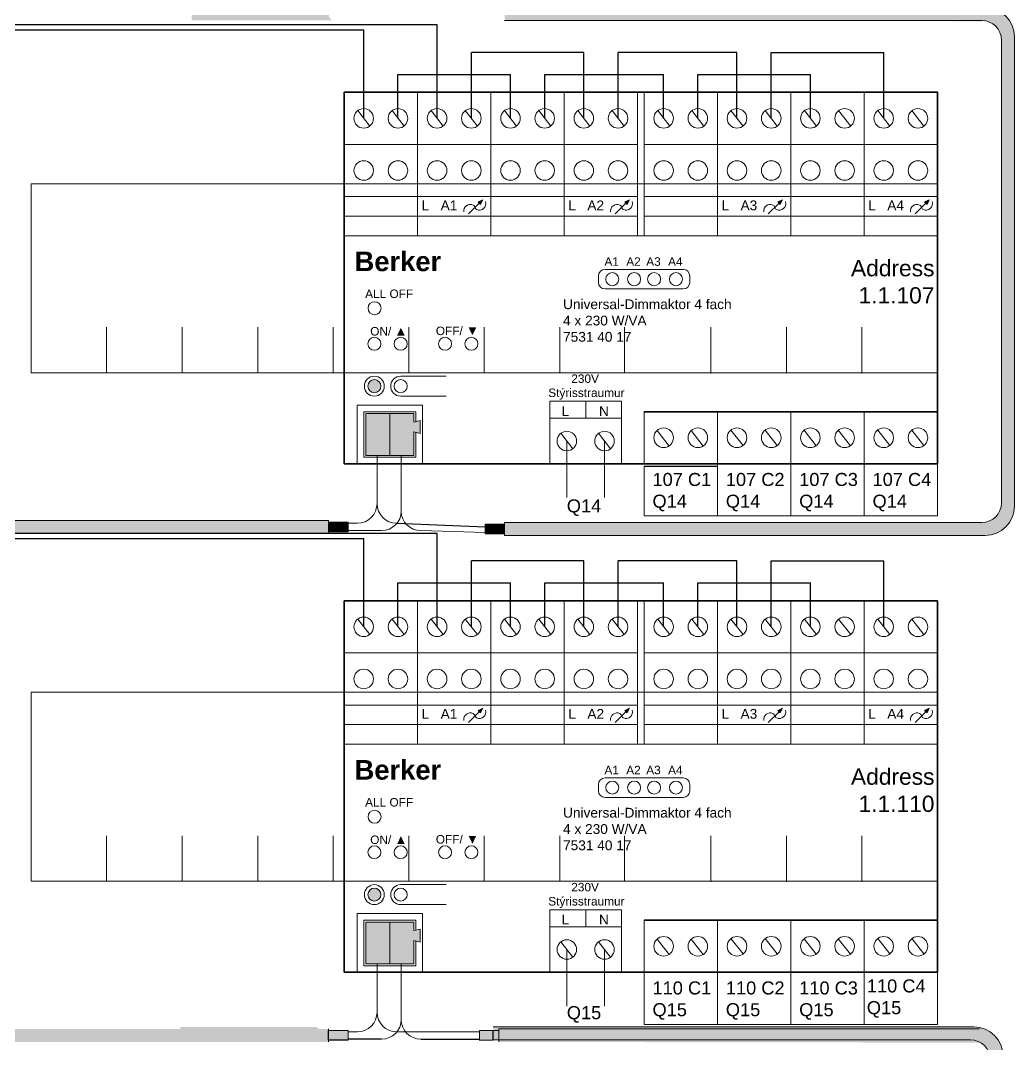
# Model space of a CAD drawing. Header units: millimetres. Extents: x 122681 to 489967, y 7796 to 82317.
# Drawn here: x 246234 to 247138, y 44428 to 45360 of the extents above; entities that cross this region are included whole.
import ezdxf

# ---------------------------------------------------------------- set-up
doc = ezdxf.new("R2010")
doc.units = ezdxf.units.MM
doc.linetypes.add('DASHED', pattern=[19.05, 12.7, -6.35])
for name, color, linetype, lineweight in [('R-635 Töfluteikning', 7, 'Continuous', 15), ('R-635 Töfluteikning dinskinna', 32, 'Continuous', 15), ('R-635 Töfluteikning þunt', 251, 'Continuous', 20), ('R-635 Töfluteikning þykkt', 7, 'Continuous', 35), ('Skygging (Hatch)', 254, 'DASHED', 20), ('Texti', 3, 'Continuous', 20)]:
    doc.layers.add(name, color=color, linetype=linetype, lineweight=lineweight)
doc.layers.add('TAKN', color=7, linetype='Continuous')
doc.styles.get("Standard").update_dxf_attribs({"font": 'arial.ttf'})

# ---------------------------------------------------------------- blocks, each defined once
blk = doc.blocks.new('Dinskinna')
at = {"layer": 'R-635 Töfluteikning dinskinna'}
for p, q in [((122058.8, 80229.08), (121919.8, 80229.08)), ((121919.8, 80200.08), (121919.8, 80229.08)), ((122058.8, 80200.08), (122058.8, 80229.08)), ((121931.38, 80200.08), (121931.38, 80207.08)), ((121942.97, 80200.08), (121942.97, 80207.08)), ((121954.55, 80200.08), (121954.55, 80207.08)), ((121966.13, 80200.08), (121966.13, 80207.08)), ((121977.72, 80200.08), (121977.72, 80207.08)), ((121989.3, 80200.08), (121989.3, 80207.08)), ((122000.88, 80200.08), (122000.88, 80207.08)), ((122010.79, 80200.08), (122010.79, 80207.08)), ((122024.05, 80200.08), (122024.05, 80207.08)), ((122035.63, 80200.08), (122035.63, 80207.08)), ((122047.22, 80200.08), (122047.22, 80207.08)), ((121919.8, 80200.08), (122058.8, 80200.08))]:
    blk.add_line(p, q, dxfattribs=at)
for p in [(122024.05, 80200.08), (122035.63, 80200.08), (122047.22, 80200.08)]:
    blk.add_point(p, dxfattribs=at)

msp = doc.modelspace()

# ---------------------------------------------------------------- hatches: boundary and pattern name
at = {"true_color": 0xc7c8ca}
h = msp.add_hatch(dxfattribs=at)
h.set_pattern_fill('ANSI31', color=9)
h.set_pattern_definition([(45, (183131.40404, 33207.39969), (-0.08838834765, 0.08838834765), [])])
h.paths.add_polyline_path([(246531.9, 44903.64), (246514.11, 44903.64), (246514.11, 44899.19), (246514.11, 44894.74), (246531.9, 44894.74)])
h.paths.add_polyline_path([(246674.19, 44901.79), (246656.4, 44901.79), (246656.4, 44892.89), (246674.19, 44892.89), (246674.19, 44897.34)])
h = msp.add_hatch(color=9, dxfattribs=at)
h.dxf.hatch_style = 1
h.paths.add_polyline_path([(246663.83, 44441.15), (246651.22, 44441.15), (246651.22, 44432.26), (246663.83, 44432.63)])
h.paths.add_polyline_path([(246531.9, 44441.15), (246514.11, 44441.15), (246514.11, 44432.26), (246531.9, 44432.26)])
at = {"layer": 'R-635 Töfluteikning'}
h = msp.add_hatch(color=3, dxfattribs=at)
h.dxf.hatch_style = 1
h.paths.add_polyline_path([(246517.04, 45359.83), (246513.98, 45363.91), (246517.72, 45367.65), (246513.68, 45371.68), (246389.54, 45371.68), (246389.54, 45365.76), (246389.54, 45359.83)])
h.paths.add_polyline_path([(247125.97, 45342.04), (247125.97, 44921.06, -0.414214), (247108.18, 44903.27), (246674.19, 44903.27), (246674.19, 44897.34), (246674.19, 44891.41), (247111.15, 44891.41, 0.414214), (247137.83, 44918.09), (247137.83, 45345, 0.414214), (247111.15, 45371.68), (247081.74, 45371.68), (247085.78, 45367.65), (247082.04, 45363.91), (247085.1, 45359.83), (247108.18, 45359.83, -0.414214)])
h = msp.add_hatch(color=3, dxfattribs=at)
h.dxf.hatch_style = 1
h.paths.add_polyline_path([(246674.21, 45371.69), (246674.21, 45365.76), (246674.21, 45359.83), (247121.69, 45359.14), (247113.78, 45365.82), (247111.15, 45371.68)])
h = msp.add_hatch(color=256, dxfattribs=at)
h.dxf.hatch_style = 1
h.paths.add_polyline_path([(246654.22, 45196.82), (246649.98, 45194.73), (246652.14, 45192.57)])
h = msp.add_hatch(color=256, dxfattribs=at)
h.dxf.hatch_style = 1
h.paths.add_polyline_path([(246787.63, 45196.82), (246783.39, 45194.73), (246785.55, 45192.57)])
h = msp.add_hatch(color=256, dxfattribs=at)
h.dxf.hatch_style = 1
h.paths.add_polyline_path([(246926.93, 45196.82), (246922.68, 45194.73), (246924.84, 45192.57)])
h = msp.add_hatch(color=256, dxfattribs=at)
h.dxf.hatch_style = 1
h.paths.add_polyline_path([(247060.33, 45196.82), (247056.09, 45194.73), (247058.25, 45192.57)])
h = msp.add_hatch(color=3, dxfattribs=at)
h.dxf.hatch_style = 1
h.paths.add_polyline_path([(245379.67, 44964.07), (245401.61, 44964.07), (245401.61, 45002.02), (245379.67, 45002.02)])
h.paths.add_polyline_path([(246547.79, 44964.07), (246569.73, 44964.07), (246569.73, 45002.02), (246547.79, 45002.02)])
h = msp.add_hatch(color=1, dxfattribs=at)
h.dxf.hatch_style = 1
h.paths.add_polyline_path([(245423.55, 44985.33), (245429.29, 44983.91), (245429.29, 44995.77), (245423.55, 44994.34), (245423.55, 45002.02), (245401.61, 45002.02), (245401.61, 44964.07), (245423.55, 44964.07)])
h.paths.add_polyline_path([(246591.67, 44985.33), (246597.4, 44983.91), (246597.4, 44995.77), (246591.67, 44994.34), (246591.67, 45002.02), (246569.73, 45002.02), (246569.73, 44964.07), (246591.67, 44964.07)])
h = msp.add_hatch(color=3, dxfattribs=at)
h.dxf.hatch_style = 1
h.paths.add_polyline_path([(245500.89, 44905.12), (245500.89, 44899.19), (245500.89, 44893.26), (246514.11, 44893.26), (246514.11, 44899.19), (246514.11, 44905.12)])
h = msp.add_hatch(color=256, dxfattribs=at)
h.dxf.hatch_style = 1
h.paths.add_polyline_path([(246654.22, 44734.33), (246649.98, 44732.25), (246652.14, 44730.09)])
h = msp.add_hatch(color=256, dxfattribs=at)
h.dxf.hatch_style = 1
h.paths.add_polyline_path([(246787.63, 44734.33), (246783.39, 44732.25), (246785.55, 44730.09)])
h = msp.add_hatch(color=256, dxfattribs=at)
h.dxf.hatch_style = 1
h.paths.add_polyline_path([(246926.93, 44734.33), (246922.68, 44732.25), (246924.84, 44730.09)])
h = msp.add_hatch(color=256, dxfattribs=at)
h.dxf.hatch_style = 1
h.paths.add_polyline_path([(247060.33, 44734.33), (247056.09, 44732.25), (247058.25, 44730.09)])
h = msp.add_hatch(color=3, dxfattribs=at)
h.dxf.hatch_style = 1
h.paths.add_polyline_path([(245379.67, 44501.59), (245401.61, 44501.59), (245401.61, 44539.53), (245379.67, 44539.53)])
h.paths.add_polyline_path([(246547.79, 44501.59), (246569.73, 44501.59), (246569.73, 44539.53), (246547.79, 44539.53)])
h = msp.add_hatch(color=1, dxfattribs=at)
h.dxf.hatch_style = 1
h.paths.add_polyline_path([(245423.55, 44522.85), (245429.29, 44521.42), (245429.29, 44533.28), (245423.55, 44531.85), (245423.55, 44539.53), (245401.61, 44539.53), (245401.61, 44501.59), (245423.55, 44501.59)])
h.paths.add_polyline_path([(246591.67, 44522.85), (246597.4, 44521.42), (246597.4, 44533.28), (246591.67, 44531.85), (246591.67, 44539.53), (246569.73, 44539.53), (246569.73, 44501.59), (246591.67, 44501.59)])
h = msp.add_hatch(color=3, dxfattribs=at)
h.dxf.hatch_style = 1
h.paths.add_polyline_path([(246514.11, 44442.63), (245785.54, 44442.63), (245785.54, 44436.7), (245785.54, 44430.78), (246514.11, 44430.78), (246514.11, 44436.7)])
h = msp.add_hatch(color=3, dxfattribs=at)
h.dxf.hatch_style = 1
h.paths.add_polyline_path([(246506.68, 44432.63), (246503.61, 44436.71), (246507.36, 44440.45), (246503.32, 44444.48), (246379.18, 44444.48), (246379.18, 44438.56), (246379.18, 44432.63)])
h.paths.add_polyline_path([(247115.61, 44414.84), (247115.61, 43993.86, -0.414214), (247097.82, 43976.07), (246663.83, 43976.07), (246663.83, 43970.14), (246663.83, 43964.21), (247100.78, 43964.21, 0.414214), (247127.47, 43990.89), (247127.47, 44417.8, 0.414214), (247100.78, 44444.48), (247071.38, 44444.48), (247075.42, 44440.45), (247071.68, 44436.71), (247074.74, 44432.63), (247097.82, 44432.63, -0.414214)])
h = msp.add_hatch(color=3, dxfattribs=at)
h.dxf.hatch_style = 1
h.paths.add_polyline_path([(246663.85, 44444.49), (246663.85, 44438.56), (246663.85, 44432.63), (247111.33, 44431.94), (247103.42, 44438.62), (247100.78, 44444.48)])
h = msp.add_hatch(color=3, dxfattribs=at)
h.dxf.hatch_style = 1
h.paths.add_polyline_path([(246669.03, 44442.64), (246669.03, 44436.71), (246669.03, 44430.78), (247116.51, 44430.09), (247097.95, 44432.63), (247105.97, 44442.63)])
at = {"layer": 'Skygging (Hatch)'}
h = msp.add_hatch(color=1, dxfattribs=at)
h.dxf.hatch_style = 1
h.paths.add_polyline_path([(246561.63, 45027.24, 1), (246549.77, 45027.24, 1)])
h = msp.add_hatch(color=1, dxfattribs=at)
h.dxf.hatch_style = 1
h.paths.add_polyline_path([(246549.77, 45027.24, 1), (246561.63, 45027.24, 1)])
h = msp.add_hatch(color=1, dxfattribs=at)
h.dxf.hatch_style = 1
h.paths.add_polyline_path([(246549.77, 45027.24, 1), (246561.63, 45027.24, 1)])
h = msp.add_hatch(color=1, dxfattribs=at)
h.dxf.hatch_style = 1
h.paths.add_polyline_path([(246549.77, 45027.24, 1), (246561.63, 45027.24, 1)])
h = msp.add_hatch(color=1, dxfattribs=at)
h.dxf.hatch_style = 1
h.paths.add_polyline_path([(246549.77, 45027.24, 1), (246561.63, 45027.24, 1)])
h = msp.add_hatch(color=1, dxfattribs=at)
h.dxf.hatch_style = 1
h.paths.add_polyline_path([(246549.77, 45027.24, 1), (246561.63, 45027.24, 1)])
h = msp.add_hatch(color=1, dxfattribs=at)
h.dxf.hatch_style = 1
h.paths.add_polyline_path([(246549.77, 45027.24, 1), (246561.63, 45027.24, 1)])
h = msp.add_hatch(color=1, dxfattribs=at)
h.dxf.hatch_style = 1
h.paths.add_polyline_path([(246549.77, 45027.24, 1), (246561.63, 45027.24, 1)])
h = msp.add_hatch(color=1, dxfattribs=at)
h.dxf.hatch_style = 1
h.paths.add_polyline_path([(246549.77, 45027.24, 1), (246561.63, 45027.24, 1)])
h = msp.add_hatch(color=1, dxfattribs=at)
h.dxf.hatch_style = 1
h.paths.add_polyline_path([(246549.77, 45027.24, 1), (246561.63, 45027.24, 1)])
h = msp.add_hatch(color=1, dxfattribs=at)
h.dxf.hatch_style = 1
h.paths.add_polyline_path([(246561.63, 44564.75, 1), (246549.77, 44564.75, 1)])
h = msp.add_hatch(color=1, dxfattribs=at)
h.dxf.hatch_style = 1
h.paths.add_polyline_path([(246549.77, 44564.75, 1), (246561.63, 44564.75, 1)])
h = msp.add_hatch(color=1, dxfattribs=at)
h.dxf.hatch_style = 1
h.paths.add_polyline_path([(246549.77, 44564.75, 1), (246561.63, 44564.75, 1)])
h = msp.add_hatch(color=1, dxfattribs=at)
h.dxf.hatch_style = 1
h.paths.add_polyline_path([(246549.77, 44564.75, 1), (246561.63, 44564.75, 1)])
h = msp.add_hatch(color=1, dxfattribs=at)
h.dxf.hatch_style = 1
h.paths.add_polyline_path([(246549.77, 44564.75, 1), (246561.63, 44564.75, 1)])
h = msp.add_hatch(color=1, dxfattribs=at)
h.dxf.hatch_style = 1
h.paths.add_polyline_path([(246549.77, 44564.75, 1), (246561.63, 44564.75, 1)])
h = msp.add_hatch(color=1, dxfattribs=at)
h.dxf.hatch_style = 1
h.paths.add_polyline_path([(246549.77, 44564.75, 1), (246561.63, 44564.75, 1)])
h = msp.add_hatch(color=1, dxfattribs=at)
h.dxf.hatch_style = 1
h.paths.add_polyline_path([(246549.77, 44564.75, 1), (246561.63, 44564.75, 1)])
h = msp.add_hatch(color=1, dxfattribs=at)
h.dxf.hatch_style = 1
h.paths.add_polyline_path([(246549.77, 44564.75, 1), (246561.63, 44564.75, 1)])
h = msp.add_hatch(color=1, dxfattribs=at)
h.dxf.hatch_style = 1
h.paths.add_polyline_path([(246549.77, 44564.75, 1), (246561.63, 44564.75, 1)])

# ---------------------------------------------------------------- linework, layer by layer
at = {"color": 3}
msp.add_line((246575.92, 44902.55), (246656.4, 44899.4), dxfattribs=at)
for p, q in [((246514.11, 44432.26), (246514.11, 44441.15)), ((246663.83, 44432.63), (246663.83, 44441.15)), ((246531.9, 44432.26), (246514.11, 44432.26)), ((246651.22, 44432.26), (246663.83, 44432.63))]:
    msp.add_line(p, q)
at = {"color": 1}
for p, q in [((246562.35, 44433.35), (246531.9, 44433.35)), ((246597.93, 44433.35), (246651.22, 44433.35))]:
    msp.add_line(p, q, dxfattribs=at)
at = {"layer": 'R-635 Töfluteikning', "color": 3}
for p, q in [((246674.19, 45359.83), (247108.18, 45359.83)), ((247125.97, 45342.04), (247125.97, 44921.06)), ((247137.83, 45345), (247137.83, 44918.09)), ((246558.13, 44964.07), (246558.13, 44920.34)), ((246558.19, 44964.28), (246558.19, 44920.54)), ((246514.11, 44905.12), (245500.89, 44905.12)), ((246514.11, 44899.19), (246514.11, 44905.12)), ((246531.9, 44902.55), (246540.35, 44902.55)), ((246674.19, 44903.27), (247108.18, 44903.27)), ((246674.19, 44897.34), (246674.19, 44903.27)), ((245500.89, 44893.26), (246514.11, 44893.26)), ((246514.11, 44899.19), (246514.11, 44893.26)), ((246674.19, 44897.34), (246674.19, 44891.41)), ((246674.19, 44891.41), (247111.15, 44891.41)), ((246558.13, 44501.59), (246558.13, 44457.85)), ((246558.19, 44501.79), (246558.19, 44458.06)), ((246514.11, 44436.7), (246514.11, 44442.63)), ((246514.11, 44436.7), (246514.11, 44430.78)), ((246531.9, 44440.06), (246540.35, 44440.06)), ((246584.01, 44440.06), (246575.92, 44440.06)), ((246651.22, 44440.06), (246575.92, 44440.06)), ((246663.83, 44444.48), (247100.78, 44444.48)), ((246669.01, 44442.63), (247105.97, 44442.63)), ((246669.01, 44436.7), (246669.01, 44442.63)), ((246669.01, 44436.7), (246669.01, 44430.78)), ((246663.83, 44432.63), (247097.82, 44432.63))]:
    msp.add_line(p, q, dxfattribs=at)
at = {"layer": 'R-635 Töfluteikning'}
for p, q in [((246594.98, 45164.1), (246594.98, 45294.54)), ((246661.69, 45294.54), (246661.69, 45164.1)), ((246728.39, 45164.1), (246728.39, 45294.54)), ((246795.1, 45164.1), (246795.1, 45294.54)), ((246800.98, 45164.1), (246800.98, 45294.54)), ((246867.68, 45164.1), (246867.68, 45294.54)), ((246934.39, 45294.54), (246934.39, 45164.1)), ((247001.09, 45164.1), (247001.09, 45294.54)), ((246528.28, 45247.11), (246795.1, 45247.11)), ((246800.98, 45247.11), (247067.8, 45247.11)), ((246528.28, 45199.67), (246795.1, 45199.67)), ((246641.25, 45183.85), (246651.06, 45193.65)), ((246654.22, 45196.82), (246649.98, 45194.73)), ((246649.98, 45194.73), (246652.14, 45192.57)), ((246654.22, 45196.82), (246652.14, 45192.57)), ((246774.66, 45183.85), (246784.47, 45193.65)), ((246787.63, 45196.82), (246783.39, 45194.73)), ((246783.39, 45194.73), (246785.55, 45192.57)), ((246787.63, 45196.82), (246785.55, 45192.57)), ((246800.98, 45199.67), (247067.8, 45199.67)), ((246913.96, 45183.85), (246923.76, 45193.65)), ((246926.93, 45196.82), (246922.68, 45194.73)), ((246922.68, 45194.73), (246924.84, 45192.57)), ((246926.93, 45196.82), (246924.84, 45192.57)), ((247047.37, 45183.85), (247057.17, 45193.65)), ((247060.33, 45196.82), (247056.09, 45194.73)), ((247056.09, 45194.73), (247058.25, 45192.57)), ((247060.33, 45196.82), (247058.25, 45192.57)), ((246528.28, 45181.88), (246795.1, 45181.88)), ((247067.8, 45181.88), (246800.98, 45181.88)), ((246528.28, 45164.1), (247067.8, 45164.1)), ((246759.52, 45127.52), (246759.52, 45121.59)), ((246801.03, 45133.45), (246765.45, 45133.45)), ((246801.03, 45133.45), (246836.6, 45133.45)), ((246842.53, 45127.52), (246842.53, 45121.59)), ((246836.6, 45115.66), (246765.45, 45115.66)), ((246579.64, 45036.32), (246621.14, 45036.32)), ((246579.64, 45018.15), (246621.14, 45018.15)), ((246540.14, 44956.57), (246540.14, 45009.94)), ((246540.14, 45009.94), (246599.43, 45009.94)), ((246599.43, 45009.94), (246599.43, 44956.57)), ((246715.26, 44998.08), (246715.26, 45013.44)), ((246715.26, 45013.44), (246780.48, 45013.44)), ((246747.87, 45013.44), (246747.87, 44998.08)), ((246780.48, 45013.44), (246780.48, 44998.08)), ((246547.84, 44964.28), (246547.84, 45002.23)), ((246547.84, 45002.23), (246591.72, 45002.23)), ((246569.78, 45002.23), (246569.78, 44964.28)), ((246591.72, 45002.23), (246591.72, 44994.55)), ((246591.72, 44994.55), (246597.46, 44995.97)), ((246597.46, 44995.97), (246597.46, 44984.11)), ((246715.26, 44956.57), (246715.26, 44998.08)), ((246715.26, 44998.08), (246780.48, 44998.08)), ((246780.48, 44998.08), (246780.48, 44956.57)), ((246800.98, 44956.57), (246800.98, 45004.01)), ((246867.68, 44956.57), (246867.68, 45004.01)), ((246934.39, 45004.01), (246934.39, 44956.57)), ((247001.09, 44956.57), (247001.09, 45004.01)), ((246591.72, 44985.54), (246591.72, 44964.28)), ((246591.72, 44985.54), (246597.46, 44984.11)), ((246547.84, 44964.28), (246591.72, 44964.28)), ((246800.98, 44956.57), (247067.8, 44956.57)), ((246800.98, 44909.14), (246800.98, 44954.22)), ((246867.68, 44909.14), (246867.68, 44956.57)), ((246867.68, 44954.22), (246867.68, 44909.14)), ((246934.39, 44956.57), (246934.39, 44909.14)), ((246934.39, 44909.14), (246934.39, 44956.57)), ((247001.09, 44956.57), (247001.09, 44909.14)), ((247001.09, 44909.14), (247001.09, 44956.57)), ((247067.8, 44956.57), (247067.8, 44909.14)), ((246531.9, 44903.64), (246514.11, 44903.64)), ((246531.9, 44903.64), (246531.9, 44894.74)), ((246867.68, 44909.14), (246800.98, 44909.14)), ((246934.39, 44909.14), (246867.68, 44909.14)), ((247001.09, 44909.14), (246934.39, 44909.14)), ((247067.8, 44909.14), (247001.09, 44909.14)), ((246531.9, 44894.74), (246514.11, 44894.74)), ((246656.4, 44901.79), (246656.4, 44892.89)), ((246656.4, 44901.79), (246674.19, 44901.79)), ((246656.4, 44892.89), (246674.19, 44892.89)), ((246594.98, 44701.61), (246594.98, 44832.06)), ((246661.69, 44832.06), (246661.69, 44701.61)), ((246728.39, 44701.61), (246728.39, 44832.06)), ((246795.1, 44701.61), (246795.1, 44832.06)), ((246800.98, 44701.61), (246800.98, 44832.06)), ((246867.68, 44701.61), (246867.68, 44832.06)), ((246934.39, 44832.06), (246934.39, 44701.61)), ((247001.09, 44701.61), (247001.09, 44832.06)), ((246528.28, 44784.62), (246795.1, 44784.62)), ((246800.98, 44784.62), (247067.8, 44784.62)), ((246528.28, 44737.19), (246795.1, 44737.19)), ((246800.98, 44737.19), (247067.8, 44737.19)), ((246641.25, 44721.36), (246651.06, 44731.17)), ((246654.22, 44734.33), (246649.98, 44732.25)), ((246649.98, 44732.25), (246652.14, 44730.09)), ((246654.22, 44734.33), (246652.14, 44730.09)), ((246774.66, 44721.36), (246784.47, 44731.17)), ((246787.63, 44734.33), (246783.39, 44732.25)), ((246783.39, 44732.25), (246785.55, 44730.09)), ((246787.63, 44734.33), (246785.55, 44730.09)), ((246913.96, 44721.36), (246923.76, 44731.17)), ((246926.93, 44734.33), (246922.68, 44732.25)), ((246922.68, 44732.25), (246924.84, 44730.09)), ((246926.93, 44734.33), (246924.84, 44730.09)), ((247047.37, 44721.36), (247057.17, 44731.17)), ((247060.33, 44734.33), (247056.09, 44732.25)), ((247056.09, 44732.25), (247058.25, 44730.09)), ((247060.33, 44734.33), (247058.25, 44730.09)), ((246528.28, 44719.4), (246795.1, 44719.4)), ((247067.8, 44719.4), (246800.98, 44719.4)), ((246528.28, 44701.61), (247067.8, 44701.61)), ((246801.03, 44670.96), (246765.45, 44670.96)), ((246801.03, 44670.96), (246836.6, 44670.96)), ((246759.52, 44665.03), (246759.52, 44659.1)), ((246842.53, 44665.03), (246842.53, 44659.1)), ((246836.6, 44653.17), (246765.45, 44653.17)), ((246579.64, 44573.83), (246621.14, 44573.83)), ((246579.64, 44555.67), (246621.14, 44555.67)), ((246715.26, 44535.59), (246715.26, 44550.96)), ((246715.26, 44550.96), (246780.48, 44550.96)), ((246747.87, 44550.96), (246747.87, 44535.59)), ((246780.48, 44550.96), (246780.48, 44535.59)), ((246540.14, 44494.09), (246540.14, 44547.45)), ((246540.14, 44547.45), (246599.43, 44547.45)), ((246547.84, 44501.79), (246547.84, 44539.74)), ((246547.84, 44539.74), (246591.72, 44539.74)), ((246569.78, 44539.74), (246569.78, 44501.79)), ((246591.72, 44539.74), (246591.72, 44532.06)), ((246599.43, 44547.45), (246599.43, 44494.09)), ((246800.98, 44494.09), (246800.98, 44541.52)), ((246867.68, 44494.09), (246867.68, 44541.52)), ((246934.39, 44541.52), (246934.39, 44494.09)), ((247001.09, 44494.09), (247001.09, 44541.52)), ((246591.72, 44532.06), (246597.46, 44533.49)), ((246597.46, 44533.49), (246597.46, 44521.63)), ((246715.26, 44494.09), (246715.26, 44535.59)), ((246715.26, 44535.59), (246780.48, 44535.59)), ((246780.48, 44535.59), (246780.48, 44494.09)), ((246591.72, 44523.05), (246591.72, 44501.79)), ((246591.72, 44523.05), (246597.46, 44521.63)), ((246547.84, 44501.79), (246591.72, 44501.79)), ((246800.98, 44446.65), (246800.98, 44494.09)), ((246800.98, 44494.09), (246867.68, 44494.09)), ((246800.98, 44494.09), (247067.8, 44494.09)), ((246867.68, 44494.09), (246867.68, 44446.65)), ((246867.68, 44446.65), (246867.68, 44494.09)), ((246867.68, 44494.09), (246934.39, 44494.09)), ((246934.39, 44494.09), (246934.39, 44446.65)), ((246934.39, 44446.65), (246934.39, 44494.09)), ((246934.39, 44494.09), (247001.09, 44494.09)), ((247001.09, 44494.09), (247001.09, 44446.65)), ((247001.09, 44446.65), (247001.09, 44494.09)), ((247001.09, 44494.09), (247067.8, 44494.09)), ((247067.8, 44494.09), (247067.8, 44446.65)), ((246867.68, 44446.65), (246800.98, 44446.65)), ((246934.39, 44446.65), (246867.68, 44446.65)), ((247001.09, 44446.65), (246934.39, 44446.65)), ((247067.8, 44446.65), (247001.09, 44446.65)), ((246531.9, 44441.15), (246514.11, 44441.15)), ((246531.9, 44441.15), (246531.9, 44432.26)), ((246651.22, 44441.15), (246651.22, 44432.26)), ((246651.22, 44441.15), (246669.01, 44441.15))]:
    msp.add_line(p, q, dxfattribs=at)
at = {"layer": 'R-635 Töfluteikning', "color": 36}
for p, q in [((246730.72, 44977.32), (246730.72, 44925.84)), ((246730.72, 44514.84), (246730.72, 44463.35))]:
    msp.add_line(p, q, dxfattribs=at)
at = {"layer": 'R-635 Töfluteikning', "color": 5}
for p, q in [((246765.02, 44977.32), (246765.02, 44925.84)), ((246765.02, 44514.84), (246765.02, 44463.35))]:
    msp.add_line(p, q, dxfattribs=at)
at = {"layer": 'R-635 Töfluteikning', "color": 1}
for p, q in [((246580.14, 44964.07), (246580.14, 44913.62)), ((246580.19, 44964.28), (246580.19, 44913.83)), ((246531.9, 44895.83), (246562.35, 44895.83)), ((246656.4, 44893.98), (246597.93, 44895.83)), ((246580.14, 44501.59), (246580.14, 44451.13)), ((246580.19, 44501.79), (246580.19, 44451.34))]:
    msp.add_line(p, q, dxfattribs=at)
at = {"layer": 'R-635 Töfluteikning'}
for centre, radius in [((246546.06, 45270.82), 8.89), ((246577.19, 45270.82), 8.89), ((246612.77, 45270.82), 8.89), ((246643.9, 45270.82), 8.89), ((246679.47, 45270.82), 8.89), ((246710.6, 45270.82), 8.89), ((246746.18, 45270.82), 8.89), ((246777.31, 45270.82), 8.89), ((246818.77, 45270.82), 8.89), ((246849.9, 45270.82), 8.89), ((246885.47, 45270.82), 8.89), ((246916.6, 45270.82), 8.89), ((246952.18, 45270.82), 8.89), ((246983.31, 45270.82), 8.89), ((247018.88, 45270.82), 8.89), ((247050.01, 45270.82), 8.89), ((246546.06, 45223.39), 8.89), ((246577.19, 45223.39), 8.89), ((246612.77, 45223.39), 8.89), ((246643.9, 45223.39), 8.89), ((246679.47, 45223.39), 8.89), ((246710.6, 45223.39), 8.89), ((246746.18, 45223.39), 8.89), ((246777.31, 45223.39), 8.89), ((246818.77, 45223.39), 8.89), ((246849.9, 45223.39), 8.89), ((246885.47, 45223.39), 8.89), ((246916.6, 45223.39), 8.89), ((246952.18, 45223.39), 8.89), ((246983.31, 45223.39), 8.89), ((247018.88, 45223.39), 8.89), ((247050.01, 45223.39), 8.89), ((246772.08, 45124.55), 5.93), ((246791.94, 45124.55), 5.93), ((246810.11, 45124.55), 5.93), ((246829.97, 45124.55), 5.93), ((246555.9, 45098.14), 5.93), ((246555.7, 45065.75), 5.93), ((246579.64, 45065.75), 5.93), ((246619.98, 45065.75), 5.93), ((246643.92, 45065.75), 5.93), ((246555.7, 45027.24), 9.08), ((246555.7, 45027.24), 5.93), ((246555.7, 45027.24), 5.93), ((246579.64, 45027.24), 5.93), ((246818.77, 44980.29), 8.89), ((246849.9, 44980.29), 8.89), ((246885.47, 44980.29), 8.89), ((246916.6, 44980.29), 8.89), ((246952.18, 44980.29), 8.89), ((246983.31, 44980.29), 8.89), ((247018.88, 44980.29), 8.89), ((247050.01, 44980.29), 8.89), ((246730.72, 44977.32), 8.89), ((246765.02, 44977.32), 8.89), ((246546.06, 44808.34), 8.89), ((246577.19, 44808.34), 8.89), ((246612.77, 44808.34), 8.89), ((246643.9, 44808.34), 8.89), ((246679.47, 44808.34), 8.89), ((246710.6, 44808.34), 8.89), ((246746.18, 44808.34), 8.89), ((246777.31, 44808.34), 8.89), ((246818.77, 44808.34), 8.89), ((246849.9, 44808.34), 8.89), ((246885.47, 44808.34), 8.89), ((246916.6, 44808.34), 8.89), ((246952.18, 44808.34), 8.89), ((246983.31, 44808.34), 8.89), ((247018.88, 44808.34), 8.89), ((247050.01, 44808.34), 8.89), ((246546.06, 44760.9), 8.89), ((246577.19, 44760.9), 8.89), ((246612.77, 44760.9), 8.89), ((246643.9, 44760.9), 8.89), ((246679.47, 44760.9), 8.89), ((246710.6, 44760.9), 8.89), ((246746.18, 44760.9), 8.89), ((246777.31, 44760.9), 8.89), ((246818.77, 44760.9), 8.89), ((246849.9, 44760.9), 8.89), ((246885.47, 44760.9), 8.89), ((246916.6, 44760.9), 8.89), ((246952.18, 44760.9), 8.89), ((246983.31, 44760.9), 8.89), ((247018.88, 44760.9), 8.89), ((247050.01, 44760.9), 8.89), ((246772.08, 44662.07), 5.93), ((246791.94, 44662.07), 5.93), ((246810.11, 44662.07), 5.93), ((246829.97, 44662.07), 5.93), ((246555.9, 44635.65), 5.93), ((246555.7, 44603.27), 5.93), ((246579.64, 44603.27), 5.93), ((246619.98, 44603.27), 5.93), ((246643.92, 44603.27), 5.93), ((246555.7, 44564.75), 9.08), ((246555.7, 44564.75), 5.93), ((246555.7, 44564.75), 5.93), ((246579.64, 44564.75), 5.93), ((246730.72, 44514.84), 8.89), ((246765.02, 44514.84), 8.89), ((246818.77, 44517.8), 8.89), ((246849.9, 44517.8), 8.89), ((246885.47, 44517.8), 8.89), ((246916.6, 44517.8), 8.89), ((246952.18, 44517.8), 8.89), ((246983.31, 44517.8), 8.89), ((247018.88, 44517.8), 8.89), ((247050.01, 44517.8), 8.89)]:
    msp.add_circle(centre, radius, dxfattribs=at)
at = {"layer": 'R-635 Töfluteikning', "color": 3}
for centre, radius, start, end in [((247111.15, 45345), 26.68, 0, 90), ((247108.18, 45342.04), 17.79, 0, 90), ((247108.18, 44921.06), 17.79, 270, 0), ((246540.35, 44920.34), 17.79, 270, 0), ((246575.92, 44920.34), 17.79, 180, 270), ((247111.15, 44918.09), 26.68, 270, 0), ((246540.35, 44457.85), 17.79, 270, 0), ((246575.92, 44457.85), 17.79, 180, 270), ((247100.78, 44417.8), 26.68, 0, 90), ((247097.82, 44414.84), 17.79, 0, 90)]:
    msp.add_arc(centre, radius, start, end, dxfattribs=at)
at = {"layer": 'R-635 Töfluteikning'}
for centre, radius, start, end in [((246642.97, 45186.64), 5.88, 64.95071, 189.185), ((246651.2, 45193.26), 5.88, 244.95071, 17.64412), ((246776.38, 45186.64), 5.88, 64.95071, 189.185), ((246784.61, 45193.26), 5.88, 244.95071, 17.64412), ((246915.67, 45186.64), 5.88, 64.95071, 189.185), ((246923.9, 45193.26), 5.88, 244.95071, 17.64412), ((247049.08, 45186.64), 5.88, 64.95071, 189.185), ((247057.31, 45193.26), 5.88, 244.95071, 17.64412), ((246765.45, 45127.52), 5.93, 90, 180), ((246836.6, 45127.52), 5.93, 0, 90), ((246765.45, 45121.59), 5.93, 180, 270), ((246836.6, 45121.59), 5.93, 270, 0), ((246579.64, 45027.24), 9.08, 90, 270), ((246642.97, 44724.16), 5.88, 64.95071, 189.185), ((246651.2, 44730.77), 5.88, 244.95071, 17.64412), ((246776.38, 44724.16), 5.88, 64.95071, 189.185), ((246784.61, 44730.77), 5.88, 244.95071, 17.64412), ((246915.67, 44724.16), 5.88, 64.95071, 189.185), ((246923.9, 44730.77), 5.88, 244.95071, 17.64412), ((247049.08, 44724.16), 5.88, 64.95071, 189.185), ((247057.31, 44730.77), 5.88, 244.95071, 17.64412), ((246765.45, 44665.03), 5.93, 90, 180), ((246836.6, 44665.03), 5.93, 0, 90), ((246765.45, 44659.1), 5.93, 180, 270), ((246836.6, 44659.1), 5.93, 270, 0), ((246579.64, 44564.75), 9.08, 90, 270)]:
    msp.add_arc(centre, radius, start, end, dxfattribs=at)
at = {"layer": 'R-635 Töfluteikning', "color": 1}
for centre, start, end in [((246562.35, 44913.62), 270, 0), ((246597.93, 44913.62), 180, 270), ((246562.35, 44451.13), 270, 0), ((246597.93, 44451.13), 180, 270)]:
    msp.add_arc(centre, 17.79, start, end, dxfattribs=at)
at = {"layer": 'R-635 Töfluteikning'}
for points in [[(246645.46, 45191.97), (246646.7, 45190.89), (246647.18, 45189.91), (246647.71, 45188.83), (246648.71, 45187.93)], [(246778.87, 45191.97), (246780.11, 45190.89), (246780.59, 45189.91), (246781.12, 45188.83), (246782.12, 45187.93)], [(246918.16, 45191.97), (246919.4, 45190.89), (246919.88, 45189.91), (246920.42, 45188.83), (246921.41, 45187.93)], [(247051.57, 45191.97), (247052.81, 45190.89), (247053.29, 45189.91), (247053.83, 45188.83), (247054.82, 45187.93)], [(246645.46, 44729.48), (246646.7, 44728.4), (246647.18, 44727.43), (246647.71, 44726.35), (246648.71, 44725.44)], [(246778.87, 44729.48), (246780.11, 44728.4), (246780.59, 44727.43), (246781.12, 44726.35), (246782.12, 44725.44)], [(246918.16, 44729.48), (246919.4, 44728.4), (246919.88, 44727.43), (246920.42, 44726.35), (246921.41, 44725.44)], [(247051.57, 44729.48), (247052.81, 44728.4), (247053.29, 44727.43), (247053.83, 44726.35), (247054.82, 44725.44)]]:
    msp.add_spline(points, degree=3, dxfattribs=at)
at = {"layer": 'R-635 Töfluteikning dinskinna'}
for p, q in [((247067.75, 45211.32), (246243.57, 45211.32)), ((247067.75, 44748.84), (246243.57, 44748.84))]:
    msp.add_line(p, q, dxfattribs=at)
at = {"layer": 'R-635 Töfluteikning þunt'}
for p, q in [((246540.66, 45277.83), (246551.61, 45263.82)), ((246571.79, 45277.83), (246582.74, 45263.82)), ((246607.29, 45277.83), (246618.25, 45263.82)), ((246638.42, 45277.83), (246649.38, 45263.82)), ((246674.07, 45277.83), (246685.02, 45263.82)), ((246705.2, 45277.83), (246716.15, 45263.82)), ((246740.7, 45277.83), (246751.66, 45263.82)), ((246771.83, 45277.83), (246782.79, 45263.82)), ((246813.36, 45277.83), (246824.32, 45263.82)), ((246844.49, 45277.83), (246855.44, 45263.82)), ((246880, 45277.83), (246890.95, 45263.82)), ((246911.12, 45277.83), (246922.08, 45263.82)), ((246946.77, 45277.83), (246957.72, 45263.82)), ((246977.9, 45277.83), (246988.85, 45263.82)), ((247013.4, 45277.83), (247024.36, 45263.82)), ((247044.53, 45277.83), (247055.49, 45263.82)), ((246546.06, 44962.5), (246546.06, 45004.01)), ((246546.06, 45004.01), (246593.5, 45004.01)), ((246593.5, 45004.01), (246593.5, 44994.99)), ((246812.73, 44986.82), (246823.68, 44972.8)), ((246843.86, 44986.82), (246854.81, 44972.8)), ((246880, 44987.3), (246890.95, 44973.28)), ((246911.12, 44987.3), (246922.08, 44973.28)), ((246946.46, 44987.1), (246957.41, 44973.09)), ((246977.59, 44987.1), (246988.54, 44973.09)), ((247013.4, 44987.3), (247024.36, 44973.28)), ((247044.53, 44987.3), (247055.49, 44973.28)), ((246593.5, 44985.1), (246593.5, 44962.5)), ((246725.24, 44984.33), (246736.19, 44970.32)), ((246759.54, 44984.33), (246770.49, 44970.32)), ((246546.06, 44962.5), (246593.5, 44962.5)), ((246540.66, 44815.35), (246551.61, 44801.33)), ((246571.79, 44815.35), (246582.74, 44801.33)), ((246607.29, 44815.35), (246618.25, 44801.33)), ((246638.42, 44815.35), (246649.38, 44801.33)), ((246674.07, 44815.35), (246685.02, 44801.33)), ((246705.2, 44815.35), (246716.15, 44801.33)), ((246740.7, 44815.35), (246751.66, 44801.33)), ((246771.83, 44815.35), (246782.79, 44801.33)), ((246813.36, 44815.35), (246824.32, 44801.33)), ((246844.49, 44815.35), (246855.44, 44801.33)), ((246880, 44815.35), (246890.95, 44801.33)), ((246911.12, 44815.35), (246922.08, 44801.33)), ((246946.77, 44815.35), (246957.72, 44801.33)), ((246977.9, 44815.35), (246988.85, 44801.33)), ((247013.4, 44815.35), (247024.36, 44801.33)), ((247044.53, 44815.35), (247055.49, 44801.33)), ((246546.06, 44500.01), (246546.06, 44541.52)), ((246546.06, 44541.52), (246593.5, 44541.52)), ((246593.5, 44541.52), (246593.5, 44532.5)), ((246593.5, 44522.61), (246593.5, 44500.01)), ((246725.24, 44521.85), (246736.19, 44507.83)), ((246759.54, 44521.85), (246770.49, 44507.83)), ((246812.73, 44524.33), (246823.68, 44510.32)), ((246843.86, 44524.33), (246854.81, 44510.32)), ((246880, 44524.81), (246890.95, 44510.8)), ((246911.12, 44524.81), (246922.08, 44510.8)), ((246946.46, 44524.62), (246957.41, 44510.6)), ((246977.59, 44524.62), (246988.54, 44510.6)), ((247013.4, 44524.81), (247024.36, 44510.8)), ((247044.53, 44524.81), (247055.49, 44510.8)), ((246546.06, 44500.01), (246593.5, 44500.01))]:
    msp.add_line(p, q, dxfattribs=at)
at = {"layer": 'R-635 Töfluteikning þykkt'}
for p, q in [((246528.28, 45294.54), (247067.8, 45294.54)), ((246528.28, 44956.57), (246528.28, 45294.54)), ((246528.28, 45294.54), (246528.28, 44956.57)), ((247067.8, 45294.54), (247067.8, 44956.57)), ((246800.98, 45004.01), (247067.8, 45004.01)), ((247067.8, 45004.01), (247067.8, 44956.57)), ((247067.8, 44956.57), (246528.28, 44956.57)), ((246528.28, 44832.06), (247067.8, 44832.06)), ((246528.28, 44494.09), (246528.28, 44832.06)), ((246528.28, 44832.06), (246528.28, 44494.09)), ((247067.8, 44832.06), (247067.8, 44494.09)), ((246800.98, 44541.52), (247067.8, 44541.52)), ((247067.8, 44541.52), (247067.8, 44494.09)), ((247067.8, 44494.09), (246528.28, 44494.09))]:
    msp.add_line(p, q, dxfattribs=at)
at = {"layer": 'TAKN', "color": 5, "linetype": 'Continuous', "lineweight": 25}
for p, q in [((245377.9, 45351.21), (246546.13, 45351.21)), ((246546.13, 45335.62), (246546.13, 45351.21)), ((246546.13, 45310.73), (246546.13, 45335.62)), ((246546.13, 45270.73), (246546.13, 45310.73)), ((246577.19, 45270.73), (246577.19, 45310.73)), ((246577.19, 45310.73), (246679.47, 45310.73)), ((246679.47, 45270.73), (246679.47, 45310.73)), ((246710.6, 45270.73), (246710.6, 45310.73)), ((246710.6, 45310.73), (246818.77, 45310.73)), ((246818.77, 45270.73), (246818.77, 45310.73)), ((246849.97, 45310.73), (246952.18, 45310.82)), ((246849.97, 45270.73), (246849.97, 45310.73)), ((246952.18, 45270.82), (246952.18, 45310.82)), ((245377.9, 44888.73), (246546.13, 44888.73)), ((246546.13, 44873.13), (246546.13, 44888.73)), ((246546.13, 44873.13), (246546.13, 44888.73)), ((246546.13, 44848.25), (246546.13, 44873.13)), ((246546.13, 44808.25), (246546.13, 44848.25)), ((246577.19, 44808.25), (246577.19, 44848.25)), ((246577.19, 44848.25), (246679.47, 44848.25)), ((246679.47, 44808.25), (246679.47, 44848.25)), ((246710.6, 44808.25), (246710.6, 44848.25)), ((246710.6, 44848.25), (246818.77, 44848.25)), ((246818.77, 44808.25), (246818.77, 44848.25)), ((246849.97, 44848.25), (246952.18, 44848.34)), ((246849.97, 44808.25), (246849.97, 44848.25)), ((246952.18, 44808.34), (246952.18, 44848.34))]:
    msp.add_line(p, q, dxfattribs=at)
at = {"layer": 'TAKN', "color": 36, "linetype": 'Continuous', "lineweight": 25}
for p, q in [((246612.77, 45355.82), (245444.6, 45355.62)), ((246612.77, 45330.82), (246612.77, 45355.82)), ((246612.77, 45270.82), (246612.77, 45330.82)), ((246746.18, 45330.82), (246643.9, 45330.82)), ((246643.9, 45270.82), (246643.9, 45330.82)), ((246746.18, 45270.82), (246746.18, 45330.82)), ((246885.47, 45330.82), (246777.31, 45330.82)), ((246777.31, 45270.82), (246777.31, 45330.82)), ((246885.47, 45270.82), (246885.47, 45330.82)), ((246916.6, 45270.82), (246916.6, 45330.82)), ((246916.6, 45330.82), (247018.88, 45330.82)), ((247018.88, 45270.82), (247018.88, 45330.82)), ((246612.77, 44893.34), (245444.6, 44893.13)), ((246612.77, 44868.34), (246612.77, 44893.34)), ((246612.77, 44868.34), (246612.77, 44893.34)), ((246612.77, 44808.34), (246612.77, 44868.34)), ((246746.18, 44868.34), (246643.9, 44868.34)), ((246643.9, 44808.34), (246643.9, 44868.34)), ((246746.18, 44808.34), (246746.18, 44868.34)), ((246885.47, 44868.34), (246777.31, 44868.34)), ((246777.31, 44808.34), (246777.31, 44868.34)), ((246885.47, 44808.34), (246885.47, 44868.34)), ((246916.6, 44808.34), (246916.6, 44868.34)), ((246916.6, 44868.34), (247018.88, 44868.34)), ((247018.88, 44808.34), (247018.88, 44868.34))]:
    msp.add_line(p, q, dxfattribs=at)
at = {"layer": 'TAKN', "linetype": 'Continuous', "lineweight": 25}
for p, q in [((246867.68, 44954.22), (246800.98, 44954.22)), ((246934.39, 44956.57), (246867.68, 44956.57)), ((247001.09, 44956.57), (246934.39, 44956.57)), ((247067.8, 44956.57), (247001.09, 44956.57))]:
    msp.add_line(p, q, dxfattribs=at)

# ---------------------------------------------------------------- block references
at = {"layer": 'R-635 Töfluteikning', "xscale": 5.929304446978925, "yscale": 5.929304446978925, "zscale": 5.929304446978925}
for p in [(-476656.05, -430491.34), (-476656.05, -430953.82)]:
    msp.add_blockref('Dinskinna', p, dxfattribs=at)

# ---------------------------------------------------------------- texts
at = {"layer": 'R-635 Töfluteikning', "char_height": 11.859, "attachment_point": 1}
for s, insert in [('107 C1\\PQ14', (246808.62, 44948.3)), ('107 C2\\PQ14', (246875.33, 44948.3)), ('107 C3\\PQ14', (246942.03, 44948.3)), ('107 C4\\PQ14', (247008.73, 44948.3)), ('110 C1\\PQ15', (246808.62, 44485.81)), ('110 C2\\PQ15', (246875.33, 44485.81)), ('110 C3\\PQ15', (246942.03, 44485.81)), ('110 C4\\PQ15', (247003.55, 44487.66))]:
    msp.add_mtext_dynamic_manual_height_columns(s, width=3763.7766, gutter_width=50, heights=[0], dxfattribs=dict(at, insert=insert))
at = {"layer": 'Texti', "attachment_point": 1}
for s, insert, char_height in [('L   A1', (246598.73, 45196.11), 8.894), ('L   A2', (246732.14, 45196.11), 8.894), ('L   A3', (246871.43, 45196.11), 8.894), ('L   A4', (247004.84, 45196.11), 8.894), ('{\\fArial|b1|i0|c0|p34;Berker}', (246537.74, 45149.62), 17.7879), ('A1', (246764.91, 45144.41), 7.708), ('A2', (246784.77, 45144.41), 7.708), ('A3', (246802.94, 45144.41), 7.708), ('A4', (246822.81, 45144.41), 7.708), ('ALL OFF', (246547.33, 45115.1), 7.708), ('Universal-Dimmaktor 4 fach\\P4 x 230 W/VA\\P7531 40 17', (246727.31, 45106.19), 8.894), ('ON/ {\\H1.0833x;▲}', (246551.95, 45081.65), 7.7081), ('OFF/ {\\H1.0833x;▼}', (246611.61, 45082.03), 7.7081), ('       230V\\PStýrisstraumur', (246713.83, 45037.91), 7.7081), ('L', (246725.96, 45009), 8.89), ('N', (246759.97, 45009), 8.89), ('Q14', (246730.72, 44924.24), 11.859), ('L   A1', (246598.73, 44733.63), 8.894), ('L   A2', (246732.14, 44733.63), 8.894), ('L   A3', (246871.43, 44733.63), 8.894), ('L   A4', (247004.84, 44733.63), 8.894), ('{\\fArial|b1|i0|c0|p34;Berker}', (246537.74, 44687.14), 17.7879), ('A1', (246764.91, 44681.93), 7.708), ('A2', (246784.77, 44681.93), 7.708), ('A3', (246802.94, 44681.93), 7.708), ('A4', (246822.81, 44681.93), 7.708), ('ALL OFF', (246547.33, 44652.62), 7.708), ('Universal-Dimmaktor 4 fach\\P4 x 230 W/VA\\P7531 40 17', (246727.31, 44643.71), 8.894), ('ON/ {\\H1.0833x;▲}', (246551.95, 44619.16), 7.7081), ('OFF/ {\\H1.0833x;▼}', (246611.61, 44619.54), 7.7081), ('       230V\\PStýrisstraumur', (246713.83, 44575.43), 7.7081), ('L', (246725.96, 44546.51), 8.89), ('N', (246759.97, 44546.51), 8.89), ('Q15', (246730.72, 44463.35), 11.859)]:
    msp.add_mtext_dynamic_manual_height_columns(s, width=3763.7766, gutter_width=50, heights=[0], dxfattribs=dict(at, insert=insert, char_height=char_height))
at = {"layer": 'Texti', "color": 7, "char_height": 14.823, "attachment_point": 3}
for s, insert in [('Address\\P1.1.107', (247065.03, 45141.97)), ('Address\\P1.1.110', (247065.03, 44679.49))]:
    msp.add_mtext_dynamic_manual_height_columns(s, width=38.3231, gutter_width=50, heights=[0], dxfattribs=dict(at, insert=insert))

doc.saveas('drawing.dxf')
